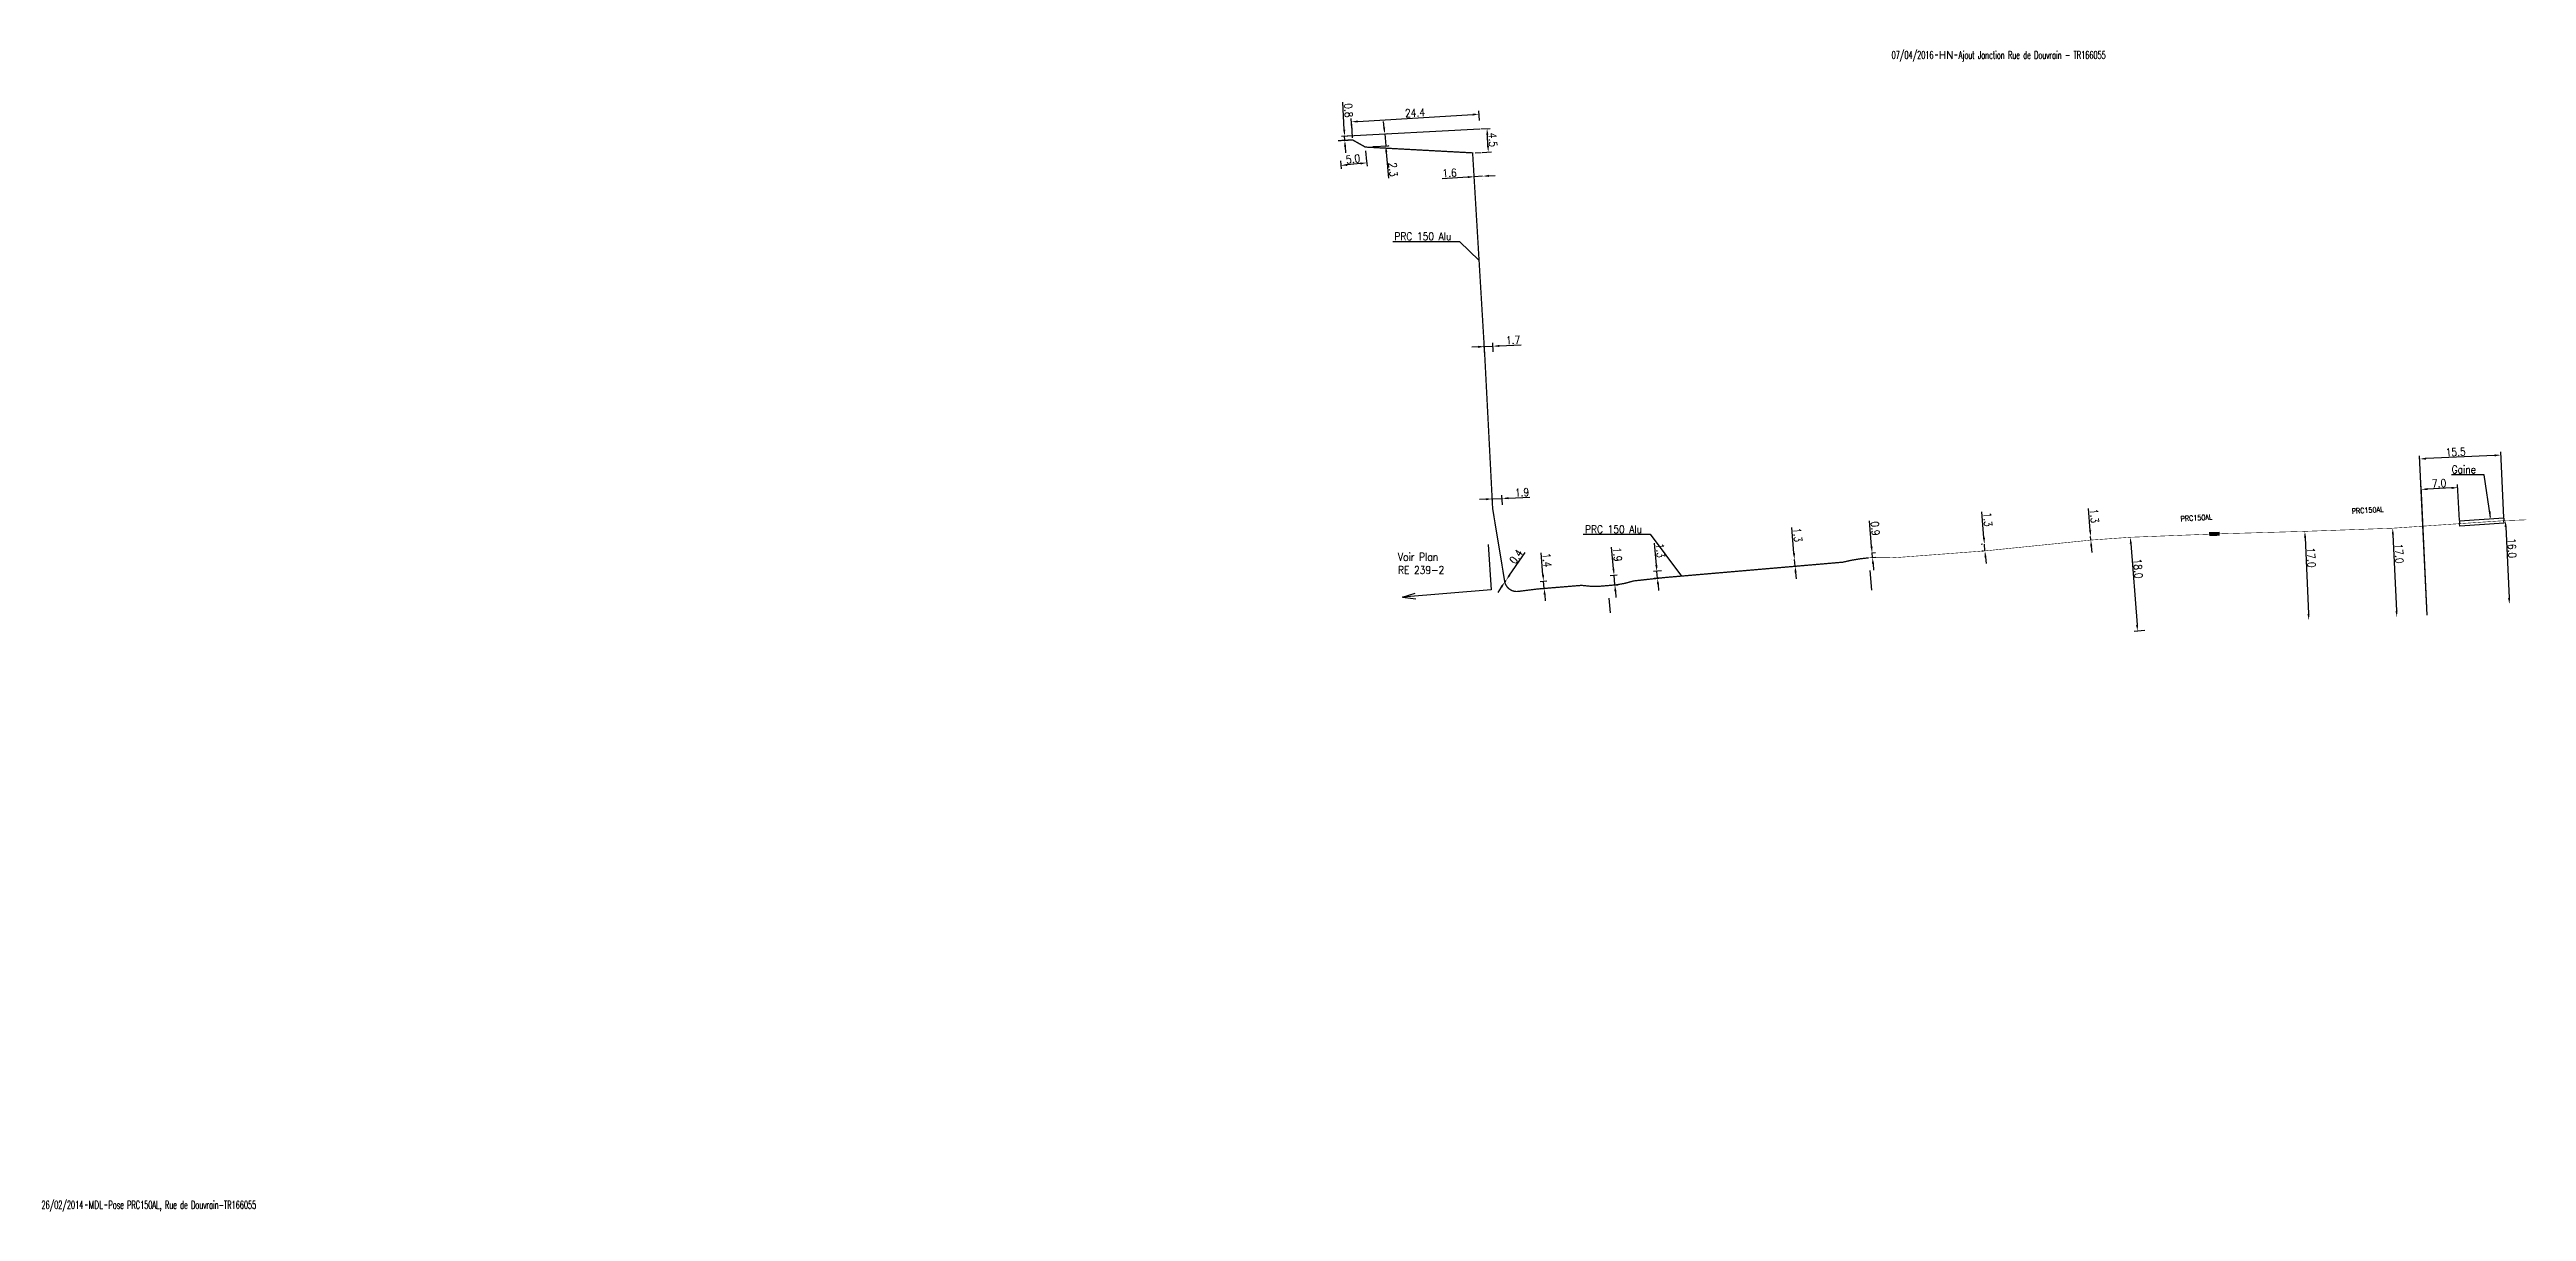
# Model space of a CAD drawing. Header units: millimetres. Extents: x 114996 to 116000, y 129210 to 129989.
# Drawn here: x 115526.6 to 116000.1, y 129265.4 to 129487.4 of the extents above; entities that cross this region are included whole.
import ezdxf
from ezdxf.enums import TextEntityAlignment as Align

# ---------------------------------------------------------------- set-up
doc = ezdxf.new("R2010")
doc.units = ezdxf.units.MM
doc.header["$PDMODE"] = 34
doc.layers.get('0').update_dxf_attribs({"linetype": 'CONTINUOUS'})
doc.layers.get('DEFPOINTS').update_dxf_attribs({"linetype": 'CONTINUOUS'})
for name, color, linetype in [('M_110', 1, 'M_ST_10'), ('M_300', 7, 'CONTINUOUS'), ('M_400', 7, 'CONTINUOUS'), ('M_910', 7, 'CONTINUOUS')]:
    doc.layers.add(name, color=color, linetype=linetype)
doc.styles.add('M_ROMANS', font='ROMANS.shx', dxfattribs={"width": 0.75})
doc.styles.get("Standard").update_dxf_attribs({"font": 'romans.shx', "width": 0.85})
doc.linetypes.add('M_ST_10', pattern='A,5,-0.3,["++",Standard,S=1,R=0,X=0,Y=-0.5],-2.8', length=8.1)
doc.dimstyles.get("Standard").update_dxf_attribs({"dimtxt": 1.5, "dimasz": 1.2, "dimexe": 0.625, "dimexo": 0.625, "dimgap": 0.25, "dimtad": 1, "dimdec": 1, "dimzin": 0, "dimdsep": 46, "dimtxsty": 'Standard', "dimcen": -0.5, "dimadec": 0, "dimazin": 0, "dimtfac": 1, "dimtdec": 1, "dimtmove": 0, "dimatfit": 3, "dimfxl": 0, "dimtolj": 1, "dimtzin": 0, "dimarcsym": 0})

# ---------------------------------------------------------------- blocks, each defined once
blk = doc.blocks.new('*D34')
at = {"layer": 'DEFPOINTS', "color": 0, "linetype": 'Continuous', "transparency": 16777216}
for p in [(115996.03, 129397.43), (115996.79, 129381.45), (115996.79, 129381.45)]:
    blk.add_point(p, dxfattribs=at)
at = {"layer": 'M_110', "color": 0, "linetype": 'Continuous', "lineweight": -2, "transparency": 16777216}
blk.add_line((115996.08, 129396.23), (115996.73, 129382.64), dxfattribs=at)
at = {"layer": 'M_110', "color": 0, "linetype": 'Continuous', "transparency": 16777216}
for points in [[(115996.28, 129396.24), (115995.88, 129396.22), (115996.03, 129397.43)], [(115996.93, 129382.65), (115996.53, 129382.63), (115996.79, 129381.45)]]:
    blk.add_solid(points, dxfattribs=at)
at = {"layer": 'M_110', "color": 0, "linetype": 'Continuous', "transparency": 16777216, "insert": (115997.28, 129392.17), "char_height": 1.5, "attachment_point": 5, "rotation": 272.7326}
blk.add_mtext('\\A1;16.0', dxfattribs=at)
blk = doc.blocks.new('*D35')
at = {"layer": 'DEFPOINTS', "color": 0, "linetype": 'Continuous', "transparency": 16777216}
for p in [(115979.94, 129403.38), (115987.26, 129396.84), (115981.11, 129378.73)]:
    blk.add_point(p, dxfattribs=at)
at = {"layer": 'M_400', "color": 0, "linetype": 'Continuous', "lineweight": -2, "transparency": 16777216}
for p, q in [((115987.23, 129397.46), (115986.9, 129404.34)), ((115981.08, 129379.36), (115979.91, 129404.01)), ((115985.73, 129403.66), (115981.14, 129403.44))]:
    blk.add_line(p, q, dxfattribs=at)
at = {"layer": 'M_400', "color": 0, "linetype": 'Continuous', "transparency": 16777216}
for points in [[(115981.13, 129403.64), (115981.15, 129403.24), (115979.94, 129403.38)], [(115985.73, 129403.86), (115985.74, 129403.46), (115986.93, 129403.72)]]:
    blk.add_solid(points, dxfattribs=at)
at = {"layer": 'M_400', "color": 0, "linetype": 'Continuous', "transparency": 16777216, "insert": (115983.35, 129404.55), "char_height": 1.5, "attachment_point": 5, "rotation": 2.7218}
blk.add_mtext('\\A1;7.0', dxfattribs=at)
blk = doc.blocks.new('*D36')
at = {"layer": 'DEFPOINTS', "color": 0, "linetype": 'Continuous', "transparency": 16777216}
for p in [(115979.66, 129409.2), (115995.74, 129397.41), (115981.11, 129378.73)]:
    blk.add_point(p, dxfattribs=at)
at = {"layer": 'M_400', "color": 0, "linetype": 'Continuous', "lineweight": -2, "transparency": 16777216}
for p, q in [((115981.08, 129379.36), (115979.63, 129409.83)), ((115993.95, 129409.88), (115980.86, 129409.26)), ((115995.71, 129398.03), (115995.12, 129410.56))]:
    blk.add_line(p, q, dxfattribs=at)
at = {"layer": 'M_400', "color": 0, "linetype": 'Continuous', "transparency": 16777216}
for points in [[(115980.85, 129409.46), (115980.87, 129409.06), (115979.66, 129409.2)], [(115993.94, 129410.08), (115993.96, 129409.68), (115995.15, 129409.94)]]:
    blk.add_solid(points, dxfattribs=at)
at = {"layer": 'M_400', "color": 0, "linetype": 'Continuous', "transparency": 16777216, "insert": (115986.52, 129410.53), "char_height": 1.5, "attachment_point": 5, "rotation": 2.7218}
blk.add_mtext('\\A1;15.5', dxfattribs=at)
blk = doc.blocks.new('*D37')
at = {"layer": 'DEFPOINTS', "color": 0, "linetype": 'Continuous', "transparency": 16777216}
for p in [(115974.47, 129395.97), (115975.27, 129378.99), (115975.27, 129378.99)]:
    blk.add_point(p, dxfattribs=at)
at = {"layer": 'M_110', "color": 0, "linetype": 'Continuous', "lineweight": -2, "transparency": 16777216}
blk.add_line((115974.52, 129394.78), (115975.21, 129380.19), dxfattribs=at)
at = {"layer": 'M_110', "color": 0, "linetype": 'Continuous', "transparency": 16777216}
for points in [[(115974.72, 129394.79), (115974.32, 129394.77), (115974.47, 129395.97)], [(115975.41, 129380.2), (115975.01, 129380.18), (115975.27, 129378.99)]]:
    blk.add_solid(points, dxfattribs=at)
at = {"layer": 'M_110', "color": 0, "linetype": 'Continuous', "transparency": 16777216, "insert": (115975.7, 129391.13), "char_height": 1.5, "attachment_point": 5, "rotation": 272.6948}
blk.add_mtext('\\A1;17.0', dxfattribs=at)
blk = doc.blocks.new('*D38')
at = {"layer": 'DEFPOINTS', "color": 0, "linetype": 'Continuous', "transparency": 16777216}
for p in [(115924.33, 129394.24), (115925.71, 129376.3), (115927.71, 129376.45)]:
    blk.add_point(p, dxfattribs=at)
at = {"layer": 'M_110', "color": 0, "linetype": 'Continuous', "lineweight": -2, "transparency": 16777216}
for p, q in [((115924.43, 129393.05), (115925.62, 129377.49)), ((115927.08, 129376.4), (115925.09, 129376.25))]:
    blk.add_line(p, q, dxfattribs=at)
at = {"layer": 'M_110', "color": 0, "linetype": 'Continuous', "transparency": 16777216}
for points in [[(115924.63, 129393.06), (115924.23, 129393.03), (115924.33, 129394.24)], [(115925.82, 129377.51), (115925.42, 129377.48), (115925.71, 129376.3)]]:
    blk.add_solid(points, dxfattribs=at)
at = {"layer": 'M_110', "color": 0, "linetype": 'Continuous', "transparency": 16777216, "insert": (115925.8, 129388.26), "char_height": 1.5, "attachment_point": 5, "rotation": 274.3854}
blk.add_mtext('\\A1;18.0', dxfattribs=at)
blk = doc.blocks.new('*D39')
at = {"layer": 'DEFPOINTS', "color": 0, "linetype": 'Continuous', "transparency": 16777216}
for p in [(115957.69, 129395.37), (115958.44, 129378.39), (115958.44, 129378.39)]:
    blk.add_point(p, dxfattribs=at)
at = {"layer": 'M_110', "color": 0, "linetype": 'Continuous', "lineweight": -2, "transparency": 16777216}
blk.add_line((115957.74, 129394.18), (115958.39, 129379.59), dxfattribs=at)
at = {"layer": 'M_110', "color": 0, "linetype": 'Continuous', "transparency": 16777216}
for points in [[(115957.94, 129394.18), (115957.54, 129394.17), (115957.69, 129395.37)], [(115958.59, 129379.6), (115958.19, 129379.58), (115958.44, 129378.39)]]:
    blk.add_solid(points, dxfattribs=at)
at = {"layer": 'M_110', "color": 0, "linetype": 'Continuous', "transparency": 16777216, "insert": (115958.91, 129390.36), "char_height": 1.5, "attachment_point": 5, "rotation": 272.5367}
blk.add_mtext('\\A1;17.0', dxfattribs=at)
blk = doc.blocks.new('*D40')
at = {"layer": 'DEFPOINTS', "color": 0, "linetype": 'Continuous', "transparency": 16777216}
for p in [(115916.74, 129394.37), (115916.74, 129394.37), (115916.79, 129393.72)]:
    blk.add_point(p, dxfattribs=at)
at = {"layer": 'M_110', "color": 0, "linetype": 'Continuous', "lineweight": -2, "transparency": 16777216}
for p, q in [((115916.66, 129395.56), (115916.36, 129399.74)), ((115916.79, 129393.72), (115916.74, 129394.37)), ((115916.87, 129392.52), (115916.95, 129391.32))]:
    blk.add_line(p, q, dxfattribs=at)
at = {"layer": 'M_110', "color": 0, "linetype": 'Continuous', "transparency": 16777216}
for points in [[(115916.86, 129395.58), (115916.46, 129395.55), (115916.74, 129394.37)], [(115917.07, 129392.53), (115916.67, 129392.51), (115916.79, 129393.72)]]:
    blk.add_solid(points, dxfattribs=at)
at = {"layer": 'M_110', "color": 0, "linetype": 'Continuous', "transparency": 16777216, "insert": (115917.46, 129398.32), "char_height": 1.5, "attachment_point": 5, "rotation": 274.019}
blk.add_mtext('\\A1;1.3', dxfattribs=at)
blk = doc.blocks.new('GIS_MODF')
at = {"color": 0, "linetype": 'Continuous', "flags": 128}
for points in [[(-2.18, -0.01), (-1.68, -0.01)], [(1.52, -0.01), (2.02, -0.01)]]:
    blk.add_lwpolyline(points, dxfattribs=at)
at = {"color": 0, "linetype": 'Continuous', "width": 0.5}
blk.add_attdef('DATE', text='', height=1.5, dxfattribs=at).set_placement((-2.5, -0.8), align=Align.RIGHT)
at = {"color": 0, "linetype": 'Continuous', "width": 1.771291}
blk.add_attdef('USER', text='', height=1.5, dxfattribs=at).set_placement((-1.51, -0.8), (1.28, -0.8), align=Align.FIT)
at = {"color": 0, "linetype": 'Continuous', "width": 0.5}
blk.add_attdef('DESC', (2.29, -0.8), '', height=1.5, dxfattribs=at)
blk = doc.blocks.new('M_300_03')
at = {"color": 0, "linetype": 'Continuous'}
blk.add_solid([(-1, 0.75), (-1, 0), (1, 0.75), (1, 0)], dxfattribs=at)
at = {"color": 0, "linetype": 'Continuous', "style": 'M_ROMANS', "width": 0.75, "flags": 3}
for tag, p in [('DEF_LEG', (0, -4.625)), ('DEF_COUP', (0, -7.125)), ('DEF_TYPE', (0, -9.625))]:
    blk.add_attdef(tag, text='', height=1.2, dxfattribs=at).set_placement(p, align=Align.MIDDLE)
blk = doc.blocks.new('*D54')
at = {"layer": 'DEFPOINTS', "color": 0, "linetype": 'Continuous', "transparency": 16777216}
for p in [(115798.9, 129463.14), (115800.54, 129463.24), (115800.54, 129463.22)]:
    blk.add_point(p, dxfattribs=at)
at = {"layer": 'M_110', "color": 0, "linetype": 'Continuous', "lineweight": -2, "transparency": 16777216}
for p, q in [((115797.7, 129463.05), (115792.77, 129462.75)), ((115800.54, 129463.22), (115798.9, 129463.12)), ((115798.93, 129462.51), (115798.93, 129462.5)), ((115800.58, 129462.61), (115800.58, 129462.59)), ((115801.74, 129463.29), (115802.94, 129463.36))]:
    blk.add_line(p, q, dxfattribs=at)
at = {"layer": 'M_110', "color": 0, "linetype": 'Continuous', "transparency": 16777216}
for points in [[(115797.69, 129463.25), (115797.71, 129462.85), (115798.9, 129463.12)], [(115801.73, 129463.49), (115801.75, 129463.09), (115800.54, 129463.22)]]:
    blk.add_solid(points, dxfattribs=at)
at = {"layer": 'M_110', "color": 0, "linetype": 'Continuous', "transparency": 16777216, "insert": (115794.21, 129463.84), "char_height": 1.5, "attachment_point": 5, "rotation": 3.4283}
blk.add_mtext('\\A1;1.6', dxfattribs=at)
blk = doc.blocks.new('*D55')
at = {"layer": 'DEFPOINTS', "color": 0, "linetype": 'Continuous', "transparency": 16777216}
for p in [(115781.63, 129471.28), (115781.81, 129471.3), (115781.84, 129468.99)]:
    blk.add_point(p, dxfattribs=at)
at = {"layer": 'M_110', "color": 0, "linetype": 'Continuous', "lineweight": -2, "transparency": 16777216}
for p, q in [((115781.71, 129472.49), (115781.6, 129473.69)), ((115781.81, 129471.3), (115782.02, 129469)), ((115782.25, 129471.33), (115782.44, 129471.35)), ((115782.12, 129467.81), (115782.57, 129462.82)), ((115782.46, 129469.04), (115782.64, 129469.06))]:
    blk.add_line(p, q, dxfattribs=at)
at = {"layer": 'M_110', "color": 0, "linetype": 'Continuous', "transparency": 16777216}
for points in [[(115781.91, 129472.51), (115781.51, 129472.47), (115781.81, 129471.3)], [(115782.32, 129467.83), (115781.92, 129467.79), (115782.02, 129469)]]:
    blk.add_solid(points, dxfattribs=at)
at = {"layer": 'M_110', "color": 0, "linetype": 'Continuous', "transparency": 16777216, "insert": (115783.42, 129464.49), "char_height": 1.5, "attachment_point": 5, "rotation": 275.0741}
blk.add_mtext('\\A1;2.3', dxfattribs=at)
blk = doc.blocks.new('*D56')
at = {"layer": 'DEFPOINTS', "color": 0, "linetype": 'Continuous', "transparency": 16777216}
for p in [(115773.28, 129466.81), (115778.24, 129467.32), (115773.44, 129465.27)]:
    blk.add_point(p, dxfattribs=at)
at = {"layer": 'M_110', "color": 0, "linetype": 'Continuous', "lineweight": -2, "transparency": 16777216}
for p, q in [((115773.35, 129466.19), (115773.51, 129464.65)), ((115777.2, 129465.66), (115774.64, 129465.39)), ((115778.3, 129466.7), (115778.46, 129465.16))]:
    blk.add_line(p, q, dxfattribs=at)
at = {"layer": 'M_110', "color": 0, "linetype": 'Continuous', "transparency": 16777216}
for points in [[(115777.18, 129465.85), (115777.22, 129465.46), (115778.39, 129465.78)], [(115774.61, 129465.59), (115774.66, 129465.19), (115773.44, 129465.27)]]:
    blk.add_solid(points, dxfattribs=at)
at = {"layer": 'M_110', "color": 0, "linetype": 'Continuous', "transparency": 16777216, "insert": (115775.76, 129466.51), "char_height": 1.5, "attachment_point": 5, "rotation": 5.8838}
blk.add_mtext('\\A1;5.0', dxfattribs=at)
blk = doc.blocks.new('*D57')
at = {"layer": 'DEFPOINTS', "color": 0, "linetype": 'Continuous', "transparency": 16777216}
for p in [(115799.58, 129472.23), (115801.38, 129472.33), (115799.81, 129467.75)]:
    blk.add_point(p, dxfattribs=at)
at = {"layer": 'M_110', "color": 0, "linetype": 'Continuous', "lineweight": -2, "transparency": 16777216}
for p, q in [((115800.2, 129472.27), (115802, 129472.36)), ((115801.55, 129469.04), (115801.44, 129471.13)), ((115800.44, 129467.78), (115802.24, 129467.88))]:
    blk.add_line(p, q, dxfattribs=at)
at = {"layer": 'M_110', "color": 0, "linetype": 'Continuous', "transparency": 16777216}
for points in [[(115801.64, 129471.14), (115801.24, 129471.12), (115801.38, 129472.33)], [(115801.75, 129469.05), (115801.35, 129469.03), (115801.62, 129467.84)]]:
    blk.add_solid(points, dxfattribs=at)
at = {"layer": 'M_110', "color": 0, "linetype": 'Continuous', "transparency": 16777216, "insert": (115802.5, 129470.18), "char_height": 1.5, "attachment_point": 5, "rotation": 273.0397}
blk.add_mtext('\\A1;4.5', dxfattribs=at)
blk = doc.blocks.new('*D58')
at = {"layer": 'DEFPOINTS', "color": 0, "linetype": 'Continuous', "transparency": 16777216}
for p in [(115775.58, 129471.77), (115799.83, 129475.07), (115799.94, 129473.23)]:
    blk.add_point(p, dxfattribs=at)
at = {"layer": 'M_110', "color": 0, "linetype": 'Continuous', "lineweight": -2, "transparency": 16777216}
for p, q in [((115799.91, 129473.85), (115799.8, 129475.69)), ((115775.54, 129472.39), (115775.43, 129474.23)), ((115776.67, 129473.68), (115798.64, 129475))]:
    blk.add_line(p, q, dxfattribs=at)
at = {"layer": 'M_110', "color": 0, "linetype": 'Continuous', "transparency": 16777216}
for points in [[(115798.62, 129475.2), (115798.65, 129474.8), (115799.83, 129475.07)], [(115776.66, 129473.88), (115776.68, 129473.48), (115775.47, 129473.61)]]:
    blk.add_solid(points, dxfattribs=at)
at = {"layer": 'M_110', "color": 0, "linetype": 'Continuous', "transparency": 16777216, "insert": (115787.59, 129475.34), "char_height": 1.5, "attachment_point": 5, "rotation": 3.4283}
blk.add_mtext('\\A1;24.4', dxfattribs=at)
blk = doc.blocks.new('*D59')
at = {"layer": 'DEFPOINTS', "color": 0, "linetype": 'Continuous', "transparency": 16777216}
for p in [(115774.05, 129470.88), (115774.15, 129470.88), (115774.09, 129470.08)]:
    blk.add_point(p, dxfattribs=at)
at = {"layer": 'M_110', "color": 0, "linetype": 'Continuous', "lineweight": -2, "transparency": 16777216}
for p, q in [((115774.08, 129472.08), (115773.81, 129477.34)), ((115774.19, 129470.08), (115774.15, 129470.88)), ((115774.67, 129470.91), (115774.77, 129470.91)), ((115774.25, 129468.88), (115774.32, 129467.69)), ((115774.71, 129470.11), (115774.81, 129470.12))]:
    blk.add_line(p, q, dxfattribs=at)
at = {"layer": 'M_110', "color": 0, "linetype": 'Continuous', "transparency": 16777216}
for points in [[(115774.28, 129472.09), (115773.88, 129472.07), (115774.15, 129470.88)], [(115774.45, 129468.9), (115774.05, 129468.87), (115774.19, 129470.08)]]:
    blk.add_solid(points, dxfattribs=at)
at = {"layer": 'M_110', "color": 0, "linetype": 'Continuous', "transparency": 16777216, "insert": (115774.89, 129475.81), "char_height": 1.5, "attachment_point": 5, "rotation": 273.0397}
blk.add_mtext('\\A1;0.8', dxfattribs=at)
blk = doc.blocks.new('*D60')
at = {"layer": 'DEFPOINTS', "color": 0, "linetype": 'Continuous', "transparency": 16777216}
for p in [(115896.45, 129392.94), (115896.69, 129392.96), (115896.8, 129391.66)]:
    blk.add_point(p, dxfattribs=at)
at = {"layer": 'M_110', "color": 0, "linetype": 'Continuous', "lineweight": -2, "transparency": 16777216}
for p, q in [((115896.35, 129394.13), (115895.95, 129399.07)), ((115896.07, 129392.91), (115895.83, 129392.89)), ((115896.18, 129391.61), (115895.93, 129391.59)), ((115896.55, 129391.64), (115896.45, 129392.94)), ((115896.65, 129390.45), (115896.75, 129389.25))]:
    blk.add_line(p, q, dxfattribs=at)
at = {"layer": 'M_110', "color": 0, "linetype": 'Continuous', "transparency": 16777216}
for points in [[(115896.55, 129394.15), (115896.15, 129394.12), (115896.45, 129392.94)], [(115896.85, 129390.46), (115896.45, 129390.43), (115896.55, 129391.64)]]:
    blk.add_solid(points, dxfattribs=at)
at = {"layer": 'M_110', "color": 0, "linetype": 'Continuous', "transparency": 16777216, "insert": (115897.07, 129397.66), "char_height": 1.5, "attachment_point": 5, "rotation": 274.6635}
blk.add_mtext('\\A1;1.3', dxfattribs=at)
blk = doc.blocks.new('*D61')
at = {"layer": 'DEFPOINTS', "color": 0, "linetype": 'Continuous', "transparency": 16777216}
for p in [(115874.26, 129391.21), (115874.33, 129390.31), (115874.97, 129391.27)]:
    blk.add_point(p, dxfattribs=at)
at = {"layer": 'M_110', "color": 0, "linetype": 'Continuous', "lineweight": -2, "transparency": 16777216}
for p, q in [((115874.87, 129392.47), (115874.45, 129397.38)), ((115874.88, 129391.26), (115875.6, 129391.32)), ((115874.96, 129390.37), (115875.67, 129390.43)), ((115875.05, 129390.37), (115874.97, 129391.27)), ((115875.15, 129389.18), (115875.26, 129387.98))]:
    blk.add_line(p, q, dxfattribs=at)
at = {"layer": 'M_110', "color": 0, "linetype": 'Continuous', "transparency": 16777216}
for points in [[(115875.07, 129392.48), (115874.67, 129392.45), (115874.97, 129391.27)], [(115875.35, 129389.2), (115874.96, 129389.16), (115875.05, 129390.37)]]:
    blk.add_solid(points, dxfattribs=at)
at = {"layer": 'M_110', "color": 0, "linetype": 'Continuous', "transparency": 16777216, "insert": (115875.58, 129395.92), "char_height": 1.5, "attachment_point": 5, "rotation": 274.9202}
blk.add_mtext('\\A1;0.9', dxfattribs=at)
blk = doc.blocks.new('*D62')
at = {"layer": 'DEFPOINTS', "color": 0, "linetype": 'Continuous', "transparency": 16777216}
for p in [(115860.14, 129389.99), (115860.15, 129389.99), (115860.26, 129388.7)]:
    blk.add_point(p, dxfattribs=at)
at = {"layer": 'M_110', "color": 0, "linetype": 'Continuous', "lineweight": -2, "transparency": 16777216}
for p, q in [((115860.04, 129391.19), (115859.62, 129396.1)), ((115859.52, 129389.94), (115859.52, 129389.94)), ((115860.26, 129388.7), (115860.14, 129389.99)), ((115859.64, 129388.64), (115859.63, 129388.64)), ((115860.36, 129387.5), (115860.46, 129386.31))]:
    blk.add_line(p, q, dxfattribs=at)
at = {"layer": 'M_110', "color": 0, "linetype": 'Continuous', "transparency": 16777216}
for points in [[(115860.24, 129391.21), (115859.84, 129391.17), (115860.14, 129389.99)], [(115860.56, 129387.52), (115860.16, 129387.49), (115860.26, 129388.7)]]:
    blk.add_solid(points, dxfattribs=at)
at = {"layer": 'M_110', "color": 0, "linetype": 'Continuous', "transparency": 16777216, "insert": (115860.74, 129394.7), "char_height": 1.5, "attachment_point": 5, "rotation": 274.9202}
blk.add_mtext('\\A1;1.3', dxfattribs=at)
blk = doc.blocks.new('*D63')
at = {"layer": 'DEFPOINTS', "color": 0, "linetype": 'Continuous', "transparency": 16777216}
for p in [(115833.84, 129387.73), (115835.36, 129387.86), (115835.48, 129386.56)]:
    blk.add_point(p, dxfattribs=at)
at = {"layer": 'M_110', "color": 0, "linetype": 'Continuous', "lineweight": -2, "transparency": 16777216}
for p, q in [((115833.74, 129388.92), (115833.38, 129393.1)), ((115834.74, 129387.81), (115833.22, 129387.67)), ((115834.85, 129386.51), (115833.33, 129386.38)), ((115833.95, 129386.43), (115833.84, 129387.73)), ((115834.06, 129385.24), (115834.16, 129384.04))]:
    blk.add_line(p, q, dxfattribs=at)
at = {"layer": 'M_110', "color": 0, "linetype": 'Continuous', "transparency": 16777216}
for points in [[(115833.94, 129388.94), (115833.54, 129388.91), (115833.84, 129387.73)], [(115834.26, 129385.25), (115833.86, 129385.22), (115833.95, 129386.43)]]:
    blk.add_solid(points, dxfattribs=at)
at = {"layer": 'M_110', "color": 0, "linetype": 'Continuous', "transparency": 16777216, "insert": (115834.5, 129391.69), "char_height": 1.5, "attachment_point": 5, "rotation": 274.9202}
blk.add_mtext('\\A1;1.3', dxfattribs=at)
blk = doc.blocks.new('*D64')
at = {"layer": 'DEFPOINTS', "color": 0, "linetype": 'Continuous', "transparency": 16777216}
for p in [(115824.29, 129386.91), (115825.65, 129387.02), (115824.46, 129385.01)]:
    blk.add_point(p, dxfattribs=at)
at = {"layer": 'M_110', "color": 0, "linetype": 'Continuous', "lineweight": -2, "transparency": 16777216}
for p, q in [((115825.54, 129388.22), (115825.19, 129392.33)), ((115824.92, 129386.96), (115826.27, 129387.08)), ((115825.08, 129385.07), (115826.43, 129385.18)), ((115825.81, 129385.13), (115825.65, 129387.02)), ((115825.91, 129383.93), (115826.02, 129382.74))]:
    blk.add_line(p, q, dxfattribs=at)
at = {"layer": 'M_110', "color": 0, "linetype": 'Continuous', "transparency": 16777216}
for points in [[(115825.74, 129388.24), (115825.34, 129388.2), (115825.65, 129387.02)], [(115826.11, 129383.95), (115825.71, 129383.92), (115825.81, 129385.13)]]:
    blk.add_solid(points, dxfattribs=at)
at = {"layer": 'M_110', "color": 0, "linetype": 'Continuous', "transparency": 16777216, "insert": (115826.31, 129390.96), "char_height": 1.5, "attachment_point": 5, "rotation": 274.9202}
blk.add_mtext('\\A1;1.9', dxfattribs=at)
blk = doc.blocks.new('*D65')
at = {"layer": 'DEFPOINTS', "color": 0, "linetype": 'Continuous', "transparency": 16777216}
for p in [(115810.93, 129385.76), (115812.18, 129385.86), (115811.05, 129384.36)]:
    blk.add_point(p, dxfattribs=at)
at = {"layer": 'M_110', "color": 0, "linetype": 'Continuous', "lineweight": -2, "transparency": 16777216}
for p, q in [((115812.07, 129387.06), (115811.71, 129391.29)), ((115811.55, 129385.81), (115812.8, 129385.92)), ((115812.3, 129384.47), (115812.18, 129385.86)), ((115811.67, 129384.41), (115812.92, 129384.52)), ((115812.4, 129383.27), (115812.5, 129382.08))]:
    blk.add_line(p, q, dxfattribs=at)
at = {"layer": 'M_110', "color": 0, "linetype": 'Continuous', "transparency": 16777216}
for points in [[(115812.27, 129387.08), (115811.87, 129387.04), (115812.18, 129385.86)], [(115812.6, 129383.29), (115812.2, 129383.25), (115812.3, 129384.47)]]:
    blk.add_solid(points, dxfattribs=at)
at = {"layer": 'M_110', "color": 0, "linetype": 'Continuous', "transparency": 16777216, "insert": (115812.84, 129389.86), "char_height": 1.5, "attachment_point": 5, "rotation": 274.9202}
blk.add_mtext('\\A1;1.4', dxfattribs=at)
blk = doc.blocks.new('*D66')
at = {"layer": 'DEFPOINTS', "color": 0, "linetype": 'Continuous', "transparency": 16777216}
for p in [(115804.77, 129385.69), (115805, 129386.02), (115805.01, 129386.01)]:
    blk.add_point(p, dxfattribs=at)
at = {"layer": 'M_110', "color": 0, "linetype": 'Continuous', "lineweight": -2, "transparency": 16777216}
for p, q in [((115805.69, 129387), (115808.67, 129391.31)), ((115804.78, 129385.69), (115805.01, 129386.01)), ((115805.29, 129385.33), (115805.29, 129385.33)), ((115805.52, 129385.66), (115805.52, 129385.66)), ((115804.1, 129384.7), (115803.41, 129383.71))]:
    blk.add_line(p, q, dxfattribs=at)
at = {"layer": 'M_110', "color": 0, "linetype": 'Continuous', "transparency": 16777216}
for points in [[(115803.93, 129384.81), (115804.26, 129384.59), (115804.78, 129385.69)], [(115805.52, 129387.12), (115805.85, 129386.89), (115805.01, 129386.01)]]:
    blk.add_solid(points, dxfattribs=at)
at = {"layer": 'M_110', "color": 0, "linetype": 'Continuous', "transparency": 16777216, "insert": (115806.93, 129390.55), "char_height": 1.5, "attachment_point": 5, "rotation": 55.3351}
blk.add_mtext('\\A1;0.4', dxfattribs=at)
blk = doc.blocks.new('*D67')
at = {"layer": 'DEFPOINTS', "color": 0, "linetype": 'Continuous', "transparency": 16777216}
for p in [(115802.45, 129399.7), (115804.26, 129401.65), (115804.34, 129399.78)]:
    blk.add_point(p, dxfattribs=at)
at = {"layer": 'M_110', "color": 0, "linetype": 'Continuous', "lineweight": -2, "transparency": 16777216}
for p, q in [((115801.16, 129401.51), (115799.96, 129401.46)), ((115802.42, 129400.32), (115802.33, 129402.19)), ((115802.36, 129401.57), (115804.26, 129401.65)), ((115804.32, 129400.41), (115804.23, 129402.28)), ((115805.46, 129401.71), (115809.58, 129401.9))]:
    blk.add_line(p, q, dxfattribs=at)
at = {"layer": 'M_110', "color": 0, "linetype": 'Continuous', "transparency": 16777216}
for points in [[(115801.15, 129401.71), (115801.17, 129401.31), (115802.36, 129401.57)], [(115805.45, 129401.91), (115805.47, 129401.51), (115804.26, 129401.65)]]:
    blk.add_solid(points, dxfattribs=at)
at = {"layer": 'M_110', "color": 0, "linetype": 'Continuous', "transparency": 16777216, "insert": (115808.07, 129402.83), "char_height": 1.5, "attachment_point": 5, "rotation": 2.6302}
blk.add_mtext('\\A1;1.9', dxfattribs=at)
blk = doc.blocks.new('*D68')
at = {"layer": 'DEFPOINTS', "color": 0, "linetype": 'Continuous', "transparency": 16777216}
for p in [(115800.94, 129428.94), (115802.52, 129430.74), (115802.59, 129429.01)]:
    blk.add_point(p, dxfattribs=at)
at = {"layer": 'M_110', "color": 0, "linetype": 'Continuous', "lineweight": -2, "transparency": 16777216}
for p, q in [((115799.67, 129430.62), (115798.47, 129430.56)), ((115800.92, 129429.56), (115800.84, 129431.3)), ((115800.87, 129430.67), (115802.52, 129430.74)), ((115802.57, 129429.64), (115802.49, 129431.37)), ((115803.71, 129430.8), (115807.9, 129430.98))]:
    blk.add_line(p, q, dxfattribs=at)
at = {"layer": 'M_110', "color": 0, "linetype": 'Continuous', "transparency": 16777216}
for points in [[(115799.66, 129430.82), (115799.68, 129430.42), (115800.87, 129430.67)], [(115803.71, 129431), (115803.72, 129430.6), (115802.52, 129430.74)]]:
    blk.add_solid(points, dxfattribs=at)
at = {"layer": 'M_110', "color": 0, "linetype": 'Continuous', "transparency": 16777216, "insert": (115806.36, 129431.92), "char_height": 1.5, "attachment_point": 5, "rotation": 2.5534}
blk.add_mtext('\\A1;1.7', dxfattribs=at)

msp = doc.modelspace()

# ---------------------------------------------------------------- linework, layer by layer
at = {"layer": 'M_110', "linetype": 'Continuous'}
for p, q in [((115773.56, 129470.85), (115800, 129472.25)), ((115801.59, 129392.86), (115802.16, 129384.18)), ((115802.16, 129384.18), (115785.22, 129382.82))]:
    msp.add_line(p, q, dxfattribs=at)
at = {"layer": 'M_110'}
for p, q in [((115775.65, 129470.56), (115775.51, 129473.14)), ((115778.17, 129468.09), (115778.35, 129466.06)), ((115779.57, 129468.87), (115782.52, 129469.02)), ((115799.13, 129467.71), (115800.27, 129467.77)), ((115874.54, 129387.92), (115874.87, 129384.11)), ((115785.22, 129382.82), (115787.67, 129383.57)), ((115785.22, 129382.82), (115787.75, 129382.48)), ((115824.66, 129382.62), (115824.9, 129379.81))]:
    msp.add_line(p, q, dxfattribs=at)
at = {"layer": 'M_110', "flags": 128}
for points in [[(115772.91, 129470.01, 0.25, 0.25, 0), (115775.67, 129470.16, 0.25, 0.25, 0), (115778.11, 129468.79, 0.25, 0.25, 0), (115798.62, 129467.68, 0.25, 0.25, 0), (115800.94, 129428.94, 0.25, 0.25, 0), (115802.45, 129399.7, 0.25, 0.25, 0), (115804.77, 129385.69, 0.25, 0.25, 0.390172), (115807.38, 129383.9, 0.25, 0.25, 0), (115811.05, 129384.36, 0.25, 0.25, 0), (115819.44, 129385.05, 0.25, 0.25, 0.068675), (115824.46, 129385.01, 0, 0, 0)], [(115874.33, 129390.31, 0.25, 0.25, 0.041861), (115869.39, 129389.48, 0.25, 0.25, 0), (115835.48, 129386.56, 0.25, 0.25, 0), (115829.4, 129385.9, 0.25, 0.25, -0.068675), (115824.46, 129385.01, 0, 0, 0)]]:
    msp.add_lwpolyline(points, format="xyseb", dxfattribs=at)
at = {"layer": 'M_110', "linetype": 'Continuous', "flags": 128}
for points in [[(115783.39, 129450.72), (115796.09, 129450.72), (115799.85, 129447.14)], [(115819.78, 129394.82), (115832.53, 129394.82), (115838.53, 129386.83)]]:
    msp.add_lwpolyline(points, dxfattribs=at)
at = {"layer": 'M_110', "ltscale": 0.5, "const_width": 0.1, "flags": 128}
msp.add_lwpolyline([(116000, 129397.57), (115996.03, 129397.43), (115995.74, 129397.41), (115987.26, 129396.84), (115987.26, 129396.84), (115974.47, 129395.97), (115957.69, 129395.37), (115940.4, 129394.87), (115924.33, 129394.24), (115916.78, 129393.7), (115896.8, 129391.66), (115879.35, 129390.34, 0.041861), (115874.33, 129390.31)], format="xyb", dxfattribs=at)
at = {"layer": 'M_400', "color": 7}
for p, q in [((115995.71, 129397.91), (115987.23, 129397.34)), ((115987.23, 129397.34), (115987.26, 129396.84)), ((115987.29, 129396.34), (115987.26, 129396.84)), ((115995.78, 129396.91), (115987.29, 129396.34)), ((115995.71, 129397.91), (115995.74, 129397.41)), ((115995.78, 129396.91), (115995.74, 129397.41))]:
    msp.add_line(p, q, dxfattribs=at)

# ---------------------------------------------------------------- block references
at = {"layer": 'M_300', "rotation": 1.669596133440114}
msp.add_blockref('M_300_03', (115940.41, 129394.5), dxfattribs=at)
at = {"layer": 'M_910'}
ref = msp.add_blockref('GIS_MODF', (115889.23, 129486.43), dxfattribs=at)
ref.add_attrib('DATE', '07/04/2016', dxfattribs={"layer": '0', "color": 0, "linetype": 'Continuous', "height": 1.5, "width": 0.5}).set_placement((115886.73, 129485.63), align=Align.RIGHT)
ref.add_attrib('USER', 'HN', dxfattribs={"layer": '0', "color": 0, "linetype": 'Continuous', "height": 1.5, "width": 0.97421}).set_placement((115887.72, 129485.63), (115890.51, 129485.63), align=Align.FIT)
ref.add_attrib('DESC', 'Ajout Jonction Rue de Douvrain - TR166055', (115891.52, 129485.63), dxfattribs={"layer": '0', "color": 0, "linetype": 'Continuous', "height": 1.5, "width": 0.5})
ref = msp.add_blockref('GIS_MODF', (115535.58, 129266.74), dxfattribs=at)
ref.add_attrib('DATE', '26/02/2014', dxfattribs={"layer": '0', "color": 0, "linetype": 'Continuous', "height": 1.5, "width": 0.5}).set_placement((115533.08, 129265.94), align=Align.RIGHT)
ref.add_attrib('USER', 'MDL', dxfattribs={"layer": '0', "color": 0, "linetype": 'Continuous', "height": 1.5, "width": 0.638826}).set_placement((115534.07, 129265.94), (115536.85, 129265.94), align=Align.FIT)
ref.add_attrib('DESC', 'Pose PRC150AL, Rue de Douvrain-TR166055', (115537.87, 129265.94), dxfattribs={"layer": '0', "color": 0, "linetype": 'Continuous', "height": 1.5, "width": 0.5})

# ---------------------------------------------------------------- texts
at = {"layer": 'M_110', "linetype": 'Continuous', "width": 0.85}
for p in [(115966.69, 129398.73), (115933.98, 129397.27)]:
    msp.add_text('PRC150AL', height=1, rotation=3.5042, dxfattribs=at).set_placement(p)
at = {"layer": 'M_110', "linetype": 'Continuous', "char_height": 1.5, "attachment_point": 1}
for s, insert, width in [('PRC 150 Alu', (115783.65, 129452.48), 13.2494), ('PRC 150 Alu', (115820.09, 129396.52), 13.2494), ('Voir Plan\\PRE 239-2', (115784.35, 129391.24), 15.7797)]:
    msp.add_mtext(s, dxfattribs=dict(at, insert=insert, width=width))
at = {"layer": 'M_400', "linetype": 'Continuous', "insert": (115985.74, 129406.45), "char_height": 1.5, "attachment_point": 7}
msp.add_mtext('Gaine', dxfattribs=at)

# ---------------------------------------------------------------- dimensions: what is measured, and where the dimension line sits
at = {"layer": 'M_110', "linetype": 'Continuous'}
for base, p1, p2, angle, picture, middle in [((115774.15, 129470.88), (115774.09, 129470.08), (115774.05, 129470.88), 273.0397, '*D59', (115773.89, 129475.75)), ((115799.83, 129475.07), (115775.58, 129471.77), (115799.94, 129473.23), 3.4283, '*D58', (115787.65, 129474.34)), ((115781.81, 129471.3), (115781.84, 129468.99), (115781.63, 129471.28), 275.0741, '*D55', (115782.42, 129464.4)), ((115801.38, 129472.33), (115799.81, 129467.75), (115799.58, 129472.23), 273.0397, '*D57', (115801.5, 129470.12)), ((115773.44, 129465.27), (115778.24, 129467.32), (115773.28, 129466.81), 5.8838, '*D56', (115775.86, 129465.52)), ((115800.54, 129463.22), (115798.9, 129463.14), (115800.54, 129463.24), 3.4283, '*D54', (115794.27, 129462.84)), ((115802.52, 129430.74), (115800.94, 129428.94), (115802.59, 129429.01), 2.5534, '*D68', (115806.41, 129430.92)), ((115804.26, 129401.65), (115802.45, 129399.7), (115804.34, 129399.78), 2.6302, '*D67', (115808.12, 129401.83)), ((115860.14, 129389.99), (115860.26, 129388.7), (115860.15, 129389.99), 274.9202, '*D62', (115859.75, 129394.61)), ((115874.97, 129391.27), (115874.33, 129390.31), (115874.26, 129391.21), 274.9202, '*D61', (115874.58, 129395.83)), ((115896.45, 129392.94), (115896.8, 129391.66), (115896.69, 129392.96), 274.6635, '*D60', (115896.07, 129397.58)), ((115958.44, 129378.39), (115957.69, 129395.37), (115958.44, 129378.39), 92.5367, '*D39', (115957.91, 129390.32)), ((115975.27, 129378.99), (115974.47, 129395.97), (115975.27, 129378.99), 92.6948, '*D37', (115974.7, 129391.08)), ((115996.79, 129381.45), (115996.03, 129397.43), (115996.79, 129381.45), 92.7326, '*D34', (115996.28, 129392.13)), ((115805.01, 129386.01), (115804.77, 129385.69), (115805, 129386.02), 55.3351, '*D66', (115807.75, 129389.98)), ((115812.18, 129385.86), (115811.05, 129384.36), (115810.93, 129385.76), 274.9202, '*D65', (115811.84, 129389.77)), ((115825.65, 129387.02), (115824.46, 129385.01), (115824.29, 129386.91), 274.9202, '*D64', (115825.32, 129390.87)), ((115833.84, 129387.73), (115835.48, 129386.56), (115835.36, 129387.86), 274.9202, '*D63', (115833.51, 129391.61))]:
    dim = msp.add_linear_dim(base=base, p1=p1, p2=p2, angle=angle, dimstyle='Standard', dxfattribs=at)
    dim.commit()
    dim.dimension.update_dxf_attribs({"geometry": picture, "text_midpoint": middle, "dimtype": 160})
for base, p1, p2, angle, text, picture, middle in [((115916.74, 129394.37), (115916.79, 129393.72), (115916.74, 129394.37), 274.019, '1.3', '*D40', (115916.47, 129398.25)), ((115925.71, 129376.3), (115924.33, 129394.24), (115927.71, 129376.45), 94.3854, '18.0', '*D38', (115924.8, 129388.19))]:
    dim = msp.add_linear_dim(base=base, p1=p1, p2=p2, angle=angle, text=text, dimstyle='Standard', dxfattribs=at)
    dim.commit()
    dim.dimension.update_dxf_attribs({"geometry": picture, "text_midpoint": middle, "dimtype": 160})
at = {"layer": 'M_400', "linetype": 'Continuous'}
for base, p1, picture, middle in [((115979.66, 129409.2), (115995.74, 129397.41), '*D36', (115986.57, 129409.53)), ((115979.94, 129403.38), (115987.26, 129396.84), '*D35', (115983.4, 129403.55))]:
    dim = msp.add_linear_dim(base=base, p1=p1, p2=(115981.11, 129378.73), angle=2.7218, dimstyle='Standard', dxfattribs=at)
    dim.commit()
    dim.dimension.update_dxf_attribs({"geometry": picture, "text_midpoint": middle, "dimtype": 160})

# ---------------------------------------------------------------- leaders
at = {"layer": 'M_400', "linetype": 'Continuous', "annotation_type": 0, "has_hookline": 1, "hookline_direction": 1, "text_width": 4.8}
msp.add_leader([(115993.2, 129398.01), (115991.99, 129406.2), (115990.79, 129406.2)], dimstyle='Standard', dxfattribs=at)

doc.saveas('drawing.dxf')
